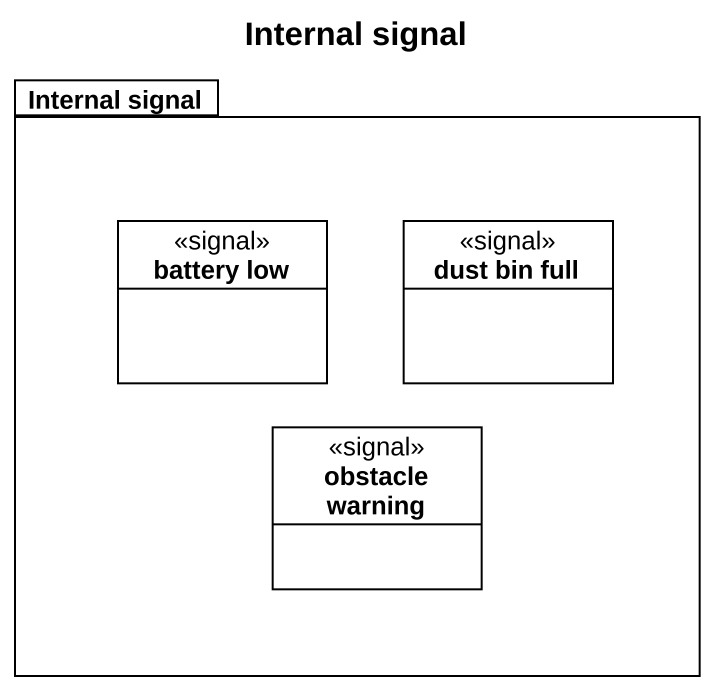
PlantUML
@startuml
title Internal signal
hide circle
hide empty members
package "Internal signal" as Internal_signal {
  class "battery low" as battery_low <<signal>>
  class "dust bin full" as dust_bin_full <<signal>>
  class "obstacle warning" as obstacle_warning <<signal>>
}
@enduml
